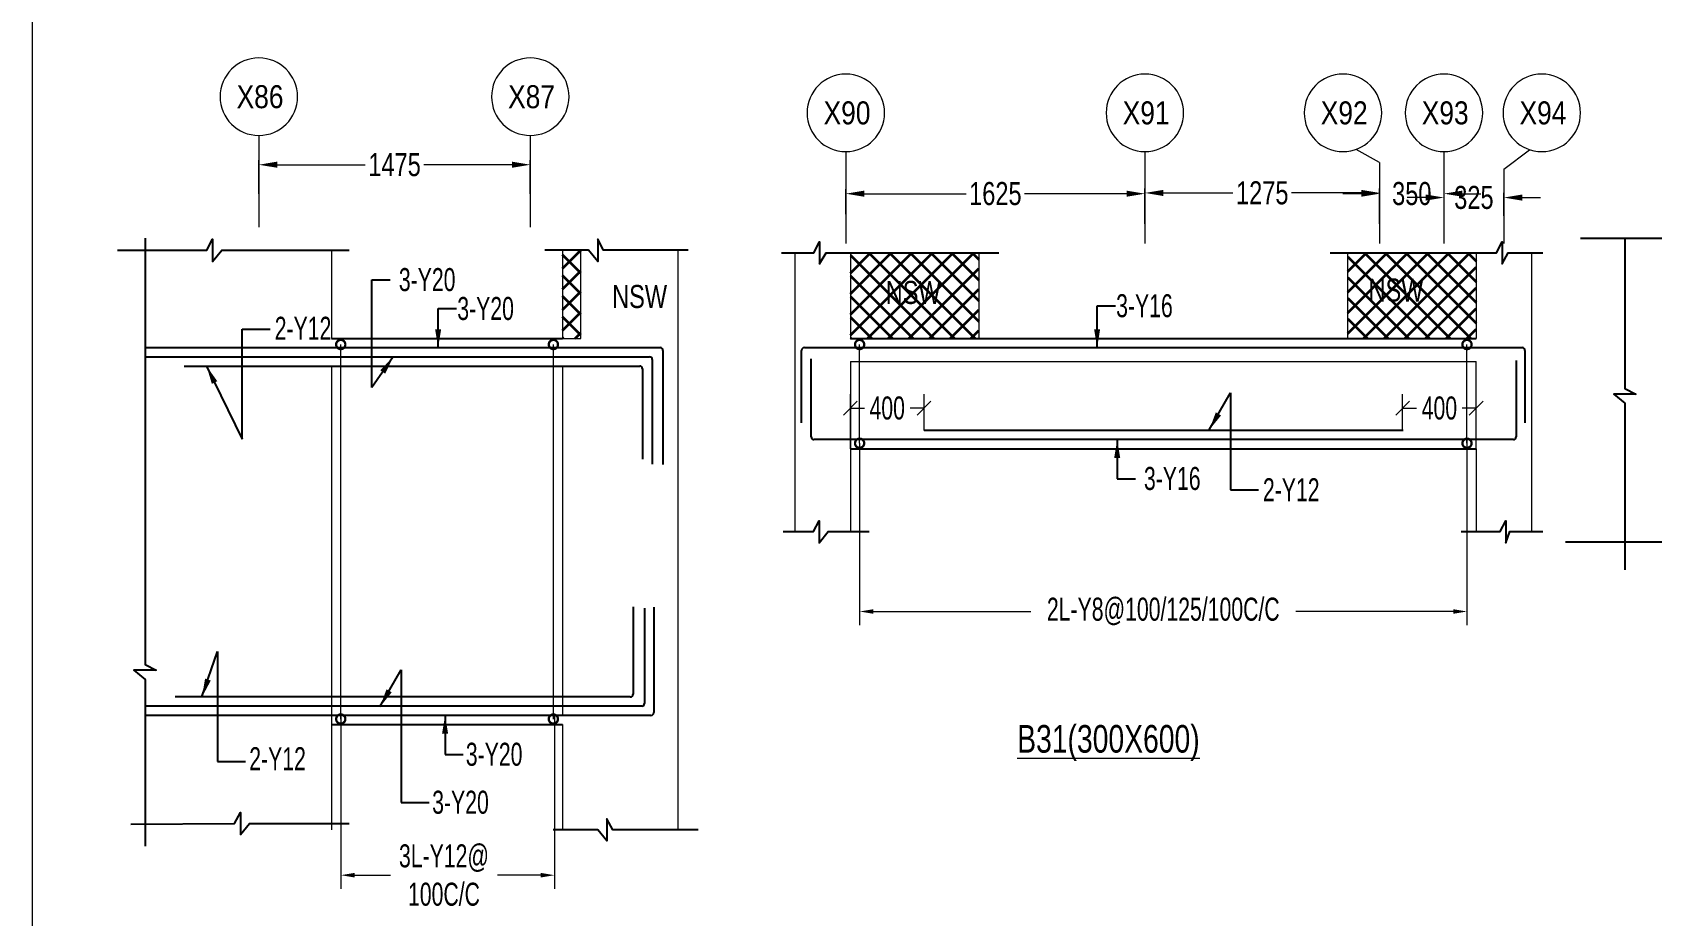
# Model space of a CAD drawing. Header units: millimetres. Extents: x -2697 to 288508, y -1308 to 60928.
# Drawn here: x -2697 to 6101, y 8023 to 12821 of the extents above; entities that cross this region are included whole.
import ezdxf
from ezdxf.enums import TextEntityAlignment as Align

# ---------------------------------------------------------------- set-up
doc = ezdxf.new("R2010")
doc.units = ezdxf.units.MM
doc.header["$LTSCALE"] = 100
for name, pattern in [('ACAD_ISO04W100', [30, 24, -3, 0, -3]), ('CONTINOUS', [0]), ('CONTINU', [0]), ('HIDDEN', [0.375, 0.25, -0.125])]:
    doc.linetypes.add(name, pattern=pattern)
doc.layers.get('Defpoints').update_dxf_attribs({"color": 1, "lineweight": 0})
for name, color, linetype in [('-S-ARROW', 253, 'Continuous'), ('-S-MISC', 8, 'Continuous'), ('-STR-BEAM', 7, 'CONTINU'), ('-STR-REINF', 3, 'Continuous'), ('-STR-TEXT', 6, 'Continuous'), ('rein', 3, 'Continuous')]:
    doc.layers.add(name, color=color, linetype=linetype)
for name, color, linetype, lineweight in [('-S-STIRUP', 11, 'Continuous', 9), ('-S-TEXT', 6, 'Continuous', 0), ('-STR-COLUMN', 5, 'HIDDEN', 13), ('-STR-RF-DIM', 252, 'CONTINOUS', 20), ('A-ANNO-GRID-LINE', 252, 'ACAD_ISO04W100', 20), ('A-ANNO-GRID-TEXT', 13, 'Continuous', 15), ('GRID DIM', 252, 'Continuous', 9), ('S-COL HATCH', 9, 'Continuous', 35), ('SEC TEXT', 9, 'Continuous', 18), ('SLAB LINE', 254, 'HIDDEN', 20)]:
    doc.layers.add(name, color=color, linetype=linetype, lineweight=lineweight)
doc.styles.add('BEAM-LS', font='romans.shx', dxfattribs={"width": 0.8})
doc.styles.add('Dim.s & Anno.(Misc.)', font='ARIALN.TTF')
doc.styles.add('SOBHA', font='swisscl.ttf', dxfattribs={"width": 0.9})
doc.styles.add('sobha.sed', font='swisscl.ttf')
doc.dimstyles.new('S-50', dxfattribs={"dimscale": 50, "dimtxt": 2.5, "dimasz": 2, "dimexe": 0.5, "dimexo": 0.25, "dimgap": 0.25, "dimtad": 0, "dimdec": 0, "dimrnd": 0.0005, "dimzin": 0, "dimdsep": 46, "dimtxsty": 'sobha.sed', "dimblk": 'OBLIQUE', "dimcen": 0.09, "dimclrd": 8, "dimclre": 8, "dimclrt": 6, "dimadec": 0, "dimazin": 0, "dimtfac": 1, "dimtdec": 0, "dimtofl": 0, "dimtmove": 2, "dimatfit": 3, "dimfxl": 0.18, "dimtolj": 1, "dimtzin": 0, "dimlwd": -1, "dimlwe": -1, "dimarcsym": 0})
doc.dimstyles.new('S-DIM50', dxfattribs={"dimscale": 50, "dimtxt": 2.5, "dimasz": 1.5, "dimexe": 1.5, "dimexo": 1, "dimgap": 0.5, "dimtad": 0, "dimdec": 0, "dimzin": 0, "dimdsep": 46, "dimtxsty": 'SOBHA', "dimcen": 0.09, "dimclrd": 256, "dimclre": 256, "dimclrt": 6, "dimadec": 5, "dimazin": 0, "dimtfac": 1, "dimtdec": 0, "dimtofl": 0, "dimtmove": 0, "dimatfit": 3, "dimfxl": 0.18, "dimtolj": 1, "dimtzin": 0, "dimlwd": -1, "dimlwe": -1, "dimarcsym": 0})
doc.dimstyles.new('STIRUP', dxfattribs={"dimscale": 50, "dimtxt": 2.5, "dimasz": 2.2, "dimexe": 0, "dimexo": 0, "dimgap": 0.5, "dimtad": 0, "dimdec": 0, "dimzin": 0, "dimdsep": 46, "dimtxsty": 'BEAM-LS', "dimblk": 'DOTSMALL', "dimcen": 0.09, "dimclrd": 256, "dimclre": 256, "dimclrt": 256, "dimadec": 5, "dimazin": 0, "dimtfac": 1, "dimtdec": 0, "dimtofl": 0, "dimtmove": 0, "dimatfit": 3, "dimldrblk": 'DOTSMALL', "dimfxl": 0, "dimfxlon": 1, "dimtolj": 1, "dimtzin": 0, "dimlwd": -1, "dimlwe": -1, "dimarcsym": 0})

# ---------------------------------------------------------------- blocks, each defined once
blk = doc.blocks.new('_Oblique')
at = {"color": 0, "linetype": 'ByBlock', "lineweight": -2}
blk.add_line((-0.5, -0.5), (0.5, 0.5), dxfattribs=at)
blk = doc.blocks.new('*D104')
at = {"layer": '-STR-RF-DIM', "transparency": 16777216}
for p, q in [((-1021.5, 9102.8), (-1021.5, 8167.9)), ((140, 9110.8), (140, 8167.9)), ((-946.5, 8242.9), (-751.9, 8242.9)), ((65, 8242.9), (-169.5, 8242.9))]:
    blk.add_line(p, q, dxfattribs=at)
for points in [[(-946.5, 8255.4), (-946.5, 8230.4), (-1021.5, 8242.9)], [(65, 8255.4), (65, 8230.4), (140, 8242.9)]]:
    blk.add_solid(points, dxfattribs=at)
at = {"layer": 'Defpoints', "color": 0, "transparency": 16777216}
for p in [(-1021.5, 9102.8, 0), (140, 9110.8, 0), (-1021.5, 8242.9)]:
    blk.add_point(p, dxfattribs=at)
at = {"layer": '-STR-RF-DIM', "color": 6, "transparency": 16777216, "insert": (-460.7, 8242.9), "char_height": 125, "attachment_point": 5, "style": 'SOBHA'}
blk.add_mtext('\\A1;3L-Y12@\\P100C/C', dxfattribs=at)
blk = doc.blocks.new('_DotSmall')
at = {"color": 0, "linetype": 'ByBlock', "const_width": 0.5}
blk.add_lwpolyline([(-0.0625, 0, 1), (0.0625, 0, 1)], format="xyb", close=True, dxfattribs=at)
blk = doc.blocks.new('*D105')
at = {"layer": '-S-STIRUP', "ltscale": 100, "transparency": 16777216}
blk.add_line((133.7, 9091.1), (133.7, 11125.3), dxfattribs=at)
at = {"layer": 'Defpoints', "color": 0, "linetype": 'CONTINU', "ltscale": 100, "transparency": 16777216}
for p in [(133.7, 11125.3), (133.7, 11125.3), (133.7, 9091.1, 0)]:
    blk.add_point(p, dxfattribs=at)
at = {"layer": '-S-STIRUP', "linetype": 'CONTINU', "ltscale": 100, "transparency": 16777216, "xscale": 100, "yscale": 100, "zscale": 100}
for p, rotation in [((133.7, 11125.3), 90), ((133.7, 9091.1), 270)]:
    blk.add_blockref('_DotSmall', p, dxfattribs=dict(at, rotation=rotation))
blk = doc.blocks.new('*D106')
at = {"layer": '-S-STIRUP', "ltscale": 100, "transparency": 16777216}
blk.add_line((-1021.5, 9091.1), (-1021.5, 11125.3), dxfattribs=at)
at = {"layer": 'Defpoints', "color": 0, "linetype": 'CONTINU', "ltscale": 100, "transparency": 16777216}
for p in [(-1021.6, 11125.3), (-1021.5, 11125.3), (-1021.5, 9091.1, 0)]:
    blk.add_point(p, dxfattribs=at)
at = {"layer": '-S-STIRUP', "linetype": 'CONTINU', "ltscale": 100, "transparency": 16777216, "xscale": 100, "yscale": 100, "zscale": 100}
for p, rotation in [((-1021.5, 11125.3), 90), ((-1021.5, 9091.1), 270)]:
    blk.add_blockref('_DotSmall', p, dxfattribs=dict(at, rotation=rotation))
blk = doc.blocks.new('*D107')
at = {"layer": '-S-STIRUP', "ltscale": 100, "transparency": 16777216}
blk.add_line((5097.5, 10589.1), (5097.5, 11125.3), dxfattribs=at)
at = {"layer": 'Defpoints', "color": 0, "linetype": 'CONTINU', "ltscale": 100, "transparency": 16777216}
for p in [(5097.5, 11125.3, 0), (5097.5, 11125.3), (5097.5, 10589.1, 0)]:
    blk.add_point(p, dxfattribs=at)
at = {"layer": '-S-STIRUP', "linetype": 'CONTINU', "ltscale": 100, "transparency": 16777216, "xscale": 100, "yscale": 100, "zscale": 100}
for p, rotation in [((5097.5, 11125.3), 90), ((5097.5, 10589.1), 270)]:
    blk.add_blockref('_DotSmall', p, dxfattribs=dict(at, rotation=rotation))
blk = doc.blocks.new('*D108')
at = {"layer": '-S-STIRUP', "ltscale": 100, "transparency": 16777216}
blk.add_line((1797.5, 10589.1), (1797.5, 11125.3), dxfattribs=at)
at = {"layer": 'Defpoints', "color": 0, "linetype": 'CONTINU', "ltscale": 100, "transparency": 16777216}
for p in [(1797.5, 11125.3, 0), (1797.5, 11125.3), (1797.5, 10589.1, 0)]:
    blk.add_point(p, dxfattribs=at)
at = {"layer": '-S-STIRUP', "linetype": 'CONTINU', "ltscale": 100, "transparency": 16777216, "xscale": 100, "yscale": 100, "zscale": 100}
for p, rotation in [((1797.5, 11125.3), 90), ((1797.5, 10589.1), 270)]:
    blk.add_blockref('_DotSmall', p, dxfattribs=dict(at, rotation=rotation))
blk = doc.blocks.new('*D109')
at = {"layer": '-STR-RF-DIM', "transparency": 16777216}
for p, q in [((1797.5, 10589.1), (1797.5, 9600.2)), ((5097.5, 10608.8), (5097.5, 9600.2)), ((1872.5, 9675.2), (2727.9, 9675.2)), ((5022.5, 9675.2), (4167.1, 9675.2))]:
    blk.add_line(p, q, dxfattribs=at)
for points in [[(1872.5, 9687.7), (1872.5, 9662.7), (1797.5, 9675.2)], [(5022.5, 9687.7), (5022.5, 9662.7), (5097.5, 9675.2)]]:
    blk.add_solid(points, dxfattribs=at)
at = {"layer": 'Defpoints', "color": 0, "transparency": 16777216}
for p in [(1797.5, 10589.1, 0), (5097.5, 10608.8, 0), (1797.5, 9675.2)]:
    blk.add_point(p, dxfattribs=at)
at = {"layer": '-STR-RF-DIM', "color": 6, "transparency": 16777216, "insert": (3447.5, 9675.2), "char_height": 125, "attachment_point": 5, "style": 'SOBHA'}
blk.add_mtext('\\A1;2L-Y8@100/125/100C/C', dxfattribs=at)
blk = doc.blocks.new('A-SYMB_Grid')
blk.add_circle((0, 0), 4.21)
at = {"style": 'Dim.s & Anno.(Misc.)'}
blk.add_attdef('GRID', text='', height=3, dxfattribs=at).set_placement((0, 0), align=Align.MIDDLE_CENTER)
blk = doc.blocks.new('*D125')
at = {"layer": 'Defpoints', "color": 0, "transparency": 16777216}
for p in [(8.4, 12101.8), (-1466.6, 11932.1), (8.4, 11932.1, 178586.6)]:
    blk.add_point(p, dxfattribs=at)
at = {"layer": 'GRID DIM', "transparency": 16777216}
for p, q in [((-1466.6, 11944.6), (-1466.6, 12126.8)), ((-1366.6, 12101.8), (-888.3, 12101.8)), ((-91.6, 12101.8), (-569.8, 12101.8)), ((8.4, 11944.6), (8.4, 12126.8))]:
    blk.add_line(p, q, dxfattribs=at)
for points in [[(-1366.6, 12118.5), (-1366.6, 12085.2), (-1466.6, 12101.8)], [(-91.6, 12118.5), (-91.6, 12085.2), (8.4, 12101.8)]]:
    blk.add_solid(points, dxfattribs=at)
at = {"layer": 'GRID DIM', "color": 13, "transparency": 16777216, "insert": (-729.1, 12101.8), "char_height": 125, "attachment_point": 5, "style": 'sobha.sed'}
blk.add_mtext('\\A1;1475', dxfattribs=at)
blk = doc.blocks.new('*D126')
at = {"layer": 'Defpoints', "color": 0, "transparency": 16777216}
for p in [(3347.6, 11944.5), (1722.6, 11820.4, 0), (3347.6, 11820.4, 0)]:
    blk.add_point(p, dxfattribs=at)
at = {"layer": 'GRID DIM', "transparency": 16777216}
for p, q in [((1722.6, 11832.9), (1722.6, 11969.5)), ((3347.6, 11832.9), (3347.6, 11969.5)), ((1822.6, 11944.5), (2375.8, 11944.5)), ((3247.6, 11944.5), (2694.3, 11944.5))]:
    blk.add_line(p, q, dxfattribs=at)
for points in [[(1822.6, 11961.2), (1822.6, 11927.8), (1722.6, 11944.5)], [(3247.6, 11961.2), (3247.6, 11927.8), (3347.6, 11944.5)]]:
    blk.add_solid(points, dxfattribs=at)
at = {"layer": 'GRID DIM', "color": 13, "transparency": 16777216, "insert": (2535.1, 11944.5), "char_height": 125, "attachment_point": 5, "style": 'sobha.sed'}
blk.add_mtext('\\A1;1625', dxfattribs=at)
blk = doc.blocks.new('*D127')
at = {"layer": 'Defpoints', "color": 0, "transparency": 16777216}
for p in [(4622.6, 11948.5), (3347.6, 11768.4, 0), (4622.6, 11768.4, 0)]:
    blk.add_point(p, dxfattribs=at)
at = {"layer": 'GRID DIM', "transparency": 16777216}
for p, q in [((3347.6, 11780.9), (3347.6, 11973.5)), ((4622.6, 11780.9), (4622.6, 11973.5)), ((3447.6, 11948.5), (3825.8, 11948.5)), ((4522.6, 11948.5), (4144.3, 11948.5))]:
    blk.add_line(p, q, dxfattribs=at)
for points in [[(3447.6, 11965.2), (3447.6, 11931.8), (3347.6, 11948.5)], [(4522.6, 11965.2), (4522.6, 11931.8), (4622.6, 11948.5)]]:
    blk.add_solid(points, dxfattribs=at)
at = {"layer": 'GRID DIM', "color": 13, "transparency": 16777216, "insert": (3985.1, 11948.5), "char_height": 125, "attachment_point": 5, "style": 'sobha.sed'}
blk.add_mtext('\\A1;1275', dxfattribs=at)
blk = doc.blocks.new('*D128')
at = {"layer": 'Defpoints', "color": 0, "transparency": 16777216}
for p in [(4972.6, 11944.5), (4622.6, 11805.9), (4972.6, 11805.9, 0)]:
    blk.add_point(p, dxfattribs=at)
at = {"layer": 'GRID DIM', "transparency": 16777216}
for p, q in [((4622.6, 11818.4), (4622.6, 11969.5)), ((4972.6, 11818.4), (4972.6, 11969.5)), ((4522.6, 11944.5), (4422.6, 11944.5)), ((5072.6, 11944.5), (5172.6, 11944.5))]:
    blk.add_line(p, q, dxfattribs=at)
for points in [[(4522.6, 11961.2), (4522.6, 11927.8), (4622.6, 11944.5)], [(5072.6, 11961.2), (5072.6, 11927.8), (4972.6, 11944.5)]]:
    blk.add_solid(points, dxfattribs=at)
at = {"layer": 'GRID DIM', "color": 13, "transparency": 16777216, "insert": (4797.6, 11944.5), "char_height": 125, "attachment_point": 5, "style": 'sobha.sed'}
blk.add_mtext('\\A1;350', dxfattribs=at)
blk = doc.blocks.new('*D129')
at = {"layer": 'Defpoints', "color": 0, "transparency": 16777216}
for p in [(5297.6, 11923.4), (4972.6, 11843.4), (5297.6, 11810.9, 0)]:
    blk.add_point(p, dxfattribs=at)
at = {"layer": 'GRID DIM', "transparency": 16777216}
for p, q in [((4872.6, 11923.4), (4772.6, 11923.4)), ((4972.6, 11855.9), (4972.6, 11948.4)), ((5297.6, 11823.4), (5297.6, 11948.4)), ((5397.6, 11923.4), (5497.6, 11923.4))]:
    blk.add_line(p, q, dxfattribs=at)
for points in [[(4872.6, 11940.1), (4872.6, 11906.7), (4972.6, 11923.4)], [(5397.6, 11940.1), (5397.6, 11906.7), (5297.6, 11923.4)]]:
    blk.add_solid(points, dxfattribs=at)
at = {"layer": 'GRID DIM', "color": 13, "transparency": 16777216, "insert": (5135.1, 11923.4), "char_height": 125, "attachment_point": 5, "style": 'sobha.sed'}
blk.add_mtext('\\A1;325', dxfattribs=at)
blk = doc.blocks.new('*D741')
at = {"layer": '-STR-RF-DIM', "transparency": 16777216}
for p, q in [((1747.5, 10558.8), (1747.5, 10854.7)), ((2147.4, 10658.8), (2147.4, 10854.7)), ((1747.5, 10779.7), (1823.5, 10779.7)), ((2147.4, 10779.7), (2071.5, 10779.7))]:
    blk.add_line(p, q, dxfattribs=at)
at = {"layer": 'Defpoints', "color": 0, "transparency": 16777216}
for p in [(2147.4, 10779.7), (2147.4, 10658.8, 0), (1747.5, 10558.8, 0)]:
    blk.add_point(p, dxfattribs=at)
at = {"layer": '-STR-RF-DIM', "transparency": 16777216, "xscale": 75, "yscale": 75, "zscale": 75, "rotation": 180}
blk.add_blockref('_Oblique', (1747.5, 10779.7), dxfattribs=at)
at = {"layer": '-STR-RF-DIM', "transparency": 16777216, "xscale": 75, "yscale": 75, "zscale": 75}
blk.add_blockref('_Oblique', (2147.4, 10779.7), dxfattribs=at)
at = {"layer": '-STR-RF-DIM', "color": 6, "transparency": 16777216, "insert": (1947.5, 10779.7), "char_height": 125, "attachment_point": 5, "style": 'SOBHA'}
blk.add_mtext('\\A1;400', dxfattribs=at)
blk = doc.blocks.new('*D742')
at = {"layer": '-STR-RF-DIM', "transparency": 16777216}
for p, q in [((4747.6, 10658.8), (4747.6, 10854.7)), ((5147.5, 10558.8), (5147.5, 10854.7)), ((4747.6, 10779.7), (4823.5, 10779.7)), ((5147.5, 10779.7), (5071.6, 10779.7))]:
    blk.add_line(p, q, dxfattribs=at)
at = {"layer": 'Defpoints', "color": 0, "transparency": 16777216}
for p in [(4747.6, 10779.7), (4747.6, 10658.8, 0), (5147.5, 10558.8, 0)]:
    blk.add_point(p, dxfattribs=at)
at = {"layer": '-STR-RF-DIM', "transparency": 16777216, "xscale": 75, "yscale": 75, "zscale": 75, "rotation": 180}
blk.add_blockref('_Oblique', (4747.6, 10779.7), dxfattribs=at)
at = {"layer": '-STR-RF-DIM', "transparency": 16777216, "xscale": 75, "yscale": 75, "zscale": 75}
blk.add_blockref('_Oblique', (5147.5, 10779.7), dxfattribs=at)
at = {"layer": '-STR-RF-DIM', "color": 6, "transparency": 16777216, "insert": (4947.6, 10779.7), "char_height": 125, "attachment_point": 5, "style": 'SOBHA'}
blk.add_mtext('\\A1;400', dxfattribs=at)

msp = doc.modelspace()

# ---------------------------------------------------------------- hatches: boundary and pattern name
at = {"layer": 'S-COL HATCH'}
h = msp.add_hatch(dxfattribs=at)
h.set_pattern_fill('ANSI37', color=8, scale=25)
h.set_pattern_definition([(45, (-78693.23, -201818.17), (-56.1266, 56.1266), []), (135, (-78693.23, -201818.17), (-56.1266, -56.1266), [])])
h.paths.add_polyline_path([(283.44, 11637.37), (183.49, 11637.37), (183.44, 11158.27), (283.39, 11158.27)])
h.paths.add_polyline_path([(283.44, 9060.77), (183.49, 9060.77)])
h = msp.add_hatch(dxfattribs=at)
h.set_pattern_fill('ANSI37', color=8, scale=25)
h.paths.add_polyline_path([(2445.02, 11623.27), (1747.52, 11623.27), (1747.52, 11158.27), (2445.02, 11158.27)])
h.paths.add_polyline_path([(5147.52, 11623.27), (4450.02, 11623.27), (4450.02, 11158.27), (5147.52, 11158.27)])
h.paths.add_polyline_path([(1906.95, 11310.45), (2272.32, 11310.45), (2272.32, 11505.69), (1906.95, 11505.69)], flags=24)
h.paths.add_polyline_path([(4529.95, 11323.24), (4895.32, 11323.24), (4895.32, 11518.48), (4529.95, 11518.48)], flags=24)

# ---------------------------------------------------------------- linework, layer by layer
at = {"layer": '-S-MISC', "linetype": 'ByBlock', "ltscale": 1000}
for points, elevation in [([(-2084.59, 11702.04), (-2084.54, 9387.39), (-2024.88, 9356.52), (-2145.04, 9356.52), (-2084.54, 9306.67), (-2084.54, 8401.08)], 0), ([(5714.72, 11703.32), (6231.17, 11703.32), (6262.04, 11762.98), (6262.04, 11642.81), (6311.89, 11703.32), (7004.19, 11703.32)], 0), ([(5955.44, 11704.16), (5955.44, 10887.02), (6015.1, 10856.15), (5894.93, 10856.15), (5955.44, 10806.3), (5955.44, 9900.7)], 0), ([(-2234.18, 11637.37), (-1748.73, 11637.37), (-1717.86, 11697.03), (-1717.86, 11576.87), (-1668.01, 11637.37), (-975.71, 11637.37)], 0), ([(865.86, 11637.37), (405.65, 11637.37), (374.78, 11697.03), (374.78, 11576.87), (324.93, 11637.37), (87.6, 11637.37)], 0), ([(1373.02, 11623.27), (1548.59, 11623.27), (1579.46, 11682.93), (1579.46, 11562.77), (1615.3, 11623.27), (2553.49, 11623.27)], 0), ([(4354.49, 11623.27), (5257.09, 11623.27), (5287.96, 11682.93), (5287.96, 11562.77), (5321.53, 11623.27), (5509.27, 11623.27)], 0), ([(1383.02, 10108.77), (1546.6, 10108.77), (1577.47, 10168.43), (1577.47, 10048.27), (1627.32, 10108.77), (1849.61, 10108.77)], 0), ([(5065.02, 10108.77), (5277, 10108.77), (5307.87, 10168.43), (5307.87, 10048.27), (5330.73, 10110.33), (5509.27, 10108.77)], 0), ([(5632.36, 10053.32), (6382.02, 10053.32), (6412.88, 10112.98), (6412.88, 9992.81), (6462.73, 10053.32), (7203.42, 10053.32)], 0), ([(-2161.34, 8520.66), (-1597.84, 8524.14), (-1566.97, 8583.8), (-1566.97, 8463.64), (-1517.12, 8524.14), (-975.66, 8524.14)], 0), ([(921.19, 8489.49), (455.92, 8489.49), (425.05, 8549.15), (425.05, 8428.99), (375.2, 8489.49), (131.8, 8489.49)], 178586.59)]:
    msp.add_lwpolyline(points, dxfattribs=dict(at, elevation=elevation))
at = {"layer": '-STR-BEAM'}
for p, q in [((-1071.56, 11158.27, 0), (183.44, 11158.27, 0)), ((1747.52, 11158.27, 0), (5147.52, 11158.27, 0)), ((1747.52, 10558.77, 0), (5147.52, 10558.77, 0)), ((-1071.51, 9060.77, 0), (183.49, 9060.77, 0))]:
    msp.add_line(p, q, dxfattribs=at)
at = {"layer": '-STR-COLUMN', "linetype": 'Continuous', "ltscale": 10}
for p, q in [((-1071.56, 11637.37, 0), (-1071.56, 11158.27, 0)), ((183.44, 11637.37, 0), (183.44, 11158.27, 0)), ((283.39, 11158.27, 0), (283.39, 11637.37, 0)), ((809.3, 11637.37, 0), (809.35, 8489.87, 0)), ((1447.52, 10108.77, 0), (1447.52, 11623.27, 0)), ((1747.52, 11623.27, 0), (1747.52, 11158.27, 0)), ((2445.02, 11623.27, 0), (2445.02, 11158.27, 0)), ((4450.02, 11158.27, 0), (4450.02, 11623.27, 0)), ((5147.52, 11623.27, 0), (5147.52, 11158.27, 0)), ((5447.52, 11623.27, 0), (5447.52, 10108.77, 0)), ((183.44, 11158.27, 0), (283.39, 11158.27, 0)), ((1747.52, 10558.77, 0), (1747.52, 10108.77, 0)), ((5147.52, 10558.77, 0), (5147.52, 10108.77, 0)), ((-1071.51, 9060.77, 0), (-1071.51, 8489.87, 0)), ((183.49, 9060.77, 0), (183.49, 8489.87, 0))]:
    msp.add_line(p, q, dxfattribs=at)
at = {"layer": '-STR-REINF', "ltscale": 10}
for p, q in [((-2084.57, 11108.27, 0), (713.94, 11108.27, 0)), ((728.94, 11093.27, 0), (728.95, 10473.6, 0)), ((1482.52, 10699.41, 0), (1482.52, 11093.27, 0)), ((1497.52, 11108.27, 0), (5397.52, 11108.27, 0)), ((5412.52, 11093.27, 0), (5412.52, 10699.41, 0)), ((-2084.57, 11058.27, 0), (655.94, 11058.27, 0)), ((-1871.41, 11008.52, 0), (602.59, 11008.52, 0)), ((670.94, 11043.27, 0), (670.94, 10475.87, 0)), ((1534.52, 10623.77, 0), (1534.52, 11047.4, 0)), ((5364.36, 11039.14, 0), (5364.36, 10623.77, 0)), ((617.59, 10993.52, 0), (617.59, 10503.04, 0)), ((4750.24, 10658.77, 0), (2147.44, 10658.77, 0)), ((5349.36, 10608.77, 0), (1549.52, 10608.77, 0)), ((566.76, 9700.59, 0), (566.76, 9225.77, 0)), ((628.99, 9693.12, 0), (628.99, 9175.77, 0)), ((678.98, 9698.84, 0), (678.99, 9125.77, 0)), ((613.99, 9160.77, 0), (-2084.54, 9160.77, 0)), ((551.76, 9210.77, 0), (-1920.89, 9210.77, 0)), ((663.99, 9110.77, 0), (-2084.54, 9110.77, 0))]:
    msp.add_line(p, q, dxfattribs=at)
for centre, start, end in [((713.94, 11093.27, 0), 0, 90), ((551.76, 9225.77, 0), 270, 0), ((613.99, 9175.77, 0), 270, 0)]:
    msp.add_arc(centre, 15, start, end, dxfattribs=at)
at = {"layer": '-STR-REINF', "ltscale": 10, "extrusion": (-6.70179e-09, -3.96256e-08, 1)}
for centre in [(602.59, 10993.52, 0), (655.94, 11043.27, 0)]:
    msp.add_arc(centre, 15, 0, 90, dxfattribs=at)
at = {"layer": '-STR-REINF', "ltscale": 10, "extrusion": (5.4182e-08, -3.78616e-09, 1)}
msp.add_arc((663.99, 9125.77, 0), 15, 270, 0, dxfattribs=at)
at = {"layer": 'A-ANNO-GRID-LINE', "ltscale": 40}
for p, q in [((-1466.58, 12260.67, 0), (-1466.58, 11761.83, 0)), ((8.42, 12260.67, 0), (8.42, 11761.83, 0)), ((1722.55, 12172.82, 0), (1722.55, 11673.98, 0)), ((3347.55, 12172.82, 0), (3347.55, 11673.98, 0)), ((4622.55, 12114.19, 0), (4494.77, 12185.19, 0)), ((4972.55, 12172.82, 0), (4972.55, 11673.98, 0)), ((5297.55, 12077.02, 0), (5437.54, 12183.47, 0)), ((4622.55, 12114.19, 0), (4622.55, 11673.98, 0)), ((5297.55, 12077.02, 0), (5297.55, 11673.98, 0))]:
    msp.add_line(p, q, dxfattribs=at)
at = {"layer": 'Defpoints', "color": 8}
msp.add_lwpolyline([(-2696.85, 31070.56), (32364.23, 31070.56), (32364.23, 3901.12), (-2696.85, 3901.12)], close=True, dxfattribs=at)
at = {"layer": 'Defpoints', "color": 1}
msp.add_lwpolyline([(-2696.85, 31070.56), (32364.23, 31070.56), (32364.23, 3901.12), (-2696.85, 3901.12)], close=True, dxfattribs=at)
at = {"layer": 'Defpoints', "color": 1, "elevation": 0}
msp.add_lwpolyline([(183.44, 11158.27), (283.39, 11158.27), (283.39, 11637.37), (183.44, 11637.37)], close=True, dxfattribs=at)
at = {"layer": 'rein', "ltscale": 10}
for centre, start, end in [((1497.52, 11093.27, 0), 90, 180), ((5397.52, 11093.27, 0), 0, 90), ((1549.52, 10623.77, 0), 180, 270), ((5349.36, 10623.77, 0), 270, 0)]:
    msp.add_arc(centre, 15, start, end, dxfattribs=at)
at = {"layer": 'SLAB LINE', "color": 9, "linetype": 'HIDDEN', "ltscale": 0.1}
for p, q in [((-1071.56, 11008.52, 0), (-1071.51, 9060.77, 0)), ((183.44, 11008.52, 0), (-1071.56, 11008.52, 0)), ((183.44, 11008.52, 0), (183.49, 9110.77, 0)), ((1747.52, 11033.27, 0), (5147.52, 11033.27, 0)), ((1747.52, 11033.27, 0), (1747.52, 10558.77, 0)), ((5147.52, 10558.77, 0), (5147.52, 11033.27, 0))]:
    msp.add_line(p, q, dxfattribs=at)

# ---------------------------------------------------------------- block references
at = {"layer": 'A-ANNO-GRID-TEXT'}
ref = msp.add_blockref('A-SYMB_Grid', (-1466.58, 12471.3, 0), dxfattribs=dict(at, xscale=-50, yscale=50, zscale=50))
ref.add_attrib('GRID', 'X86', dxfattribs={"layer": '0', "height": 125, "style": 'Dim.s & Anno.(Misc.)'}).set_placement((-1459.92, 12471.3, 0), align=Align.MIDDLE_CENTER)
ref = msp.add_blockref('A-SYMB_Grid', (8.42, 12471.3, 0), dxfattribs=dict(at, xscale=-50, yscale=50, zscale=50))
ref.add_attrib('GRID', 'X87', dxfattribs={"layer": '0', "height": 125, "style": 'Dim.s & Anno.(Misc.)'}).set_placement((15.08, 12471.3, 0), align=Align.MIDDLE_CENTER)
ref = msp.add_blockref('A-SYMB_Grid', (1722.55, 12383.45, 0), dxfattribs=dict(at, xscale=-50, yscale=50, zscale=50))
ref.add_attrib('GRID', 'X90', dxfattribs={"layer": '0', "height": 125, "style": 'Dim.s & Anno.(Misc.)'}).set_placement((1729.2, 12383.45, 0), align=Align.MIDDLE_CENTER)
ref = msp.add_blockref('A-SYMB_Grid', (3347.55, 12383.45, 0), dxfattribs=dict(at, xscale=-50, yscale=50, zscale=50))
ref.add_attrib('GRID', 'X91', dxfattribs={"layer": '0', "height": 125, "style": 'Dim.s & Anno.(Misc.)'}).set_placement((3354.2, 12383.45, 0), align=Align.MIDDLE_CENTER)
ref = msp.add_blockref('A-SYMB_Grid', (4423.64, 12383.45, 0), dxfattribs=dict(at, xscale=-50, yscale=50, zscale=50))
ref.add_attrib('GRID', 'X92', dxfattribs={"layer": '0', "height": 125, "style": 'Dim.s & Anno.(Misc.)'}).set_placement((4430.29, 12383.45, 0), align=Align.MIDDLE_CENTER)
ref = msp.add_blockref('A-SYMB_Grid', (4972.55, 12383.45, 0), dxfattribs=dict(at, xscale=-50, yscale=50, zscale=50))
ref.add_attrib('GRID', 'X93', dxfattribs={"layer": '0', "height": 125, "style": 'Dim.s & Anno.(Misc.)'}).set_placement((4979.2, 12383.45, 0), align=Align.MIDDLE_CENTER)
ref = msp.add_blockref('A-SYMB_Grid', (5503.67, 12383.45, 0), dxfattribs=dict(at, xscale=-50, yscale=50, zscale=50))
ref.add_attrib('GRID', 'X94', dxfattribs={"layer": '0', "height": 125, "style": 'Dim.s & Anno.(Misc.)'}).set_placement((5510.32, 12383.45, 0), align=Align.MIDDLE_CENTER)

# ---------------------------------------------------------------- texts
at = {"layer": '-S-TEXT', "color": 6, "style": 'sobha.sed'}
for p in [(452.78, 11323.7, 0), (1939.49, 11345.69, 178586.59), (4562.49, 11358.49, 0)]:
    msp.add_text('NSW', height=125, dxfattribs=at).set_placement(p)
at = {"layer": '-STR-TEXT', "color": 6, "char_height": 125, "style": 'SOBHA'}
for s, insert, attachment_point in [('\\A1;3-Y20', (-705.81, 11413.64, 0), 7), ('\\A1;3-Y20', (-388.34, 11383.55, 0), 1), ('\\A1;3-Y16', (3191.3, 11398.55, 0), 1), ('\\A1;2-Y12', (-1072.61, 11276.01, 0), 3), ('\\A1;3-Y16', (3650.1, 10333.5, 0), 9), ('\\A1;2-Y12', (4296.49, 10273.79), 9), ('\\A1;2-Y12', (-1210.94, 8938.11, 0), 3), ('\\A1;3-Y20', (-341.94, 8835.5, 0), 7), ('\\A1;3-Y20', (-524.74, 8574.97, 0), 7)]:
    msp.add_mtext(s, dxfattribs=dict(at, insert=insert, attachment_point=attachment_point))
at = {"layer": 'SEC TEXT', "color": 1, "linetype": 'ByBlock', "style": 'sobha.sed'}
msp.add_text('%%UB31(300X600)', height=150, rotation=0.010721, dxfattribs=at).set_placement((2653.66, 8908.41, 0))

# ---------------------------------------------------------------- dimensions: what is measured, and where the dimension line sits
at = {"layer": '-S-STIRUP', "linetype": 'CONTINU', "ltscale": 100}
for base, p1, p2, picture, middle in [((-1021.51, 11125.27, 0), (-1021.51, 9091.06, 0), (-1021.56, 11125.27, 0), '*D106', (-1021.51, 10108.17, 0)), ((133.74, 11125.27, 178586.59), (133.74, 9091.06, 178586.59), (133.69, 11125.27, 178586.59), '*D105', (133.74, 10108.17, 178586.59)), ((1797.52, 11125.27, 0), (1797.52, 10589.06, 0), (1797.52, 11125.27, 0), '*D108', (1797.52, 10857.17, 0)), ((5097.52, 11125.27, 178586.59), (5097.52, 10589.06, 178586.59), (5097.52, 11125.27, 178586.59), '*D107', (5097.52, 10857.17, 178586.59))]:
    dim = msp.add_linear_dim(base=base, p1=p1, p2=p2, angle=90, text=' ', dimstyle='STIRUP', override={"dimasz": 2}, dxfattribs=at)
    dim.commit()
    dim.dimension.update_dxf_attribs({"geometry": picture, "text_midpoint": middle})
at = {"layer": '-STR-RF-DIM'}
dim = msp.add_linear_dim(base=(2147.44, 10779.73), p1=(1747.52, 10558.77, 0), p2=(2147.44, 10658.77, 0), dimstyle='S-DIM50', override={"dimscale": 1, "dimtxt": 125, "dimasz": 75, "dimexe": 75, "dimexo": 0, "dimgap": 25, "dimblk1": 'Oblique', "dimblk2": 'Oblique', "dimsah": 1, "dimcen": 4.5, "dimfxl": 75}, dxfattribs=at)
dim.commit()
dim.dimension.update_dxf_attribs({"geometry": '*D741', "text_midpoint": (1947.48, 10779.73)})
dim = msp.add_linear_dim(base=(4747.59, 10779.73), p1=(5147.52, 10558.77, 0), p2=(4747.59, 10658.77, 0), angle=180, dimstyle='S-DIM50', override={"dimscale": 1, "dimtxt": 125, "dimasz": 75, "dimexe": 75, "dimexo": 0, "dimgap": 25, "dimblk1": 'Oblique', "dimblk2": 'Oblique', "dimsah": 1, "dimcen": 4.5, "dimfxl": 75}, dxfattribs=at)
dim.commit()
dim.dimension.update_dxf_attribs({"geometry": '*D742', "text_midpoint": (4947.56, 10779.73)})
dim = msp.add_linear_dim(base=(1797.52, 9675.19, 0), p1=(5097.52, 10608.77, 0), p2=(1797.52, 10589.06, 0), angle=180, text='2L-Y8@100/125/100C/C', dimstyle='S-DIM50', override={"dimscale": 1, "dimtxt": 125, "dimasz": 75, "dimexe": 75, "dimexo": 0, "dimgap": 25, "dimsah": 1, "dimcen": 4.5, "dimfxl": 75}, dxfattribs=at)
dim.commit()
dim.dimension.update_dxf_attribs({"geometry": '*D109', "text_midpoint": (3447.52, 9675.19, 0)})
dim = msp.add_linear_dim(base=(-1021.51, 8242.89, 0), p1=(139.99, 9110.77, 0), p2=(-1021.51, 9102.77, 0), angle=180, text='3L-Y12@\\P100C/C', dimstyle='S-DIM50', override={"dimscale": 1, "dimtxt": 125, "dimasz": 75, "dimexe": 75, "dimexo": 0, "dimgap": 25, "dimsah": 1, "dimcen": 4.5, "dimfxl": 75}, dxfattribs=at)
dim.commit()
dim.dimension.update_dxf_attribs({"geometry": '*D104', "text_midpoint": (-460.68, 8242.89, 0), "dimtype": 160})
at = {"layer": 'GRID DIM'}
for base, p1, p2, picture, middle in [((8.42, 12101.82, -178586.59), (-1466.58, 11932.08, -178586.59), (8.42, 11932.08, 0), '*D125', (-729.08, 12101.82, -178586.59)), ((3347.55, 11944.51, 0), (1722.55, 11820.44, 0), (3347.55, 11820.44, 0), '*D126', (2535.05, 11944.51, 0)), ((4622.55, 11948.52, 0), (3347.55, 11768.42, 0), (4622.55, 11768.42, 0), '*D127', (3985.05, 11948.52, 0)), ((4972.55, 11944.51, 0), (4622.55, 11805.92, 0), (4972.55, 11805.92, 0), '*D128', (4797.55, 11944.51, 0)), ((5297.55, 11923.4, 0), (4972.55, 11843.42, 0), (5297.55, 11810.88, 0), '*D129', (5135.05, 11923.4, 0))]:
    dim = msp.add_linear_dim(base=base, p1=p1, p2=p2, dimstyle='S-50', override={"dimsah": 1, "dimclrd": 256, "dimclre": 256, "dimclrt": 13, "dimtmove": 1}, dxfattribs=at)
    dim.commit()
    dim.dimension.update_dxf_attribs({"geometry": picture, "text_midpoint": middle})

# ---------------------------------------------------------------- leaders
at = {"layer": '-S-ARROW', "annotation_type": 0, "has_hookline": 1, "hookline_direction": 1, "text_width": 318.41}
for points in [[(-736.31, 11058.27, 0), (-851.79, 10891.83, 0), (-851.79, 11476.14, 0), (-752.83, 11476.14, 0)], [(-492.38, 11108.27, 0), (-492.38, 11321.05, 0), (-393.34, 11321.05, 0)]]:
    msp.add_leader(points, dimstyle='S-50', override={"dimasz": 2, "dimgap": 0.1, "dimtad": 0}, dxfattribs=at)
at = {"layer": '-S-ARROW'}
for points in [[(3087.95, 11108.27, 0), (3087.95, 11336.05, 0), (3186.99, 11336.05, 0)], [(-1750.82, 11008.52, 0), (-1556.35, 10610.83, 0), (-1556.35, 11209.52, 0), (-1404.94, 11209.52, 0)], [(3697.27, 10661.56, 0), (3812.75, 10863, 0), (3812.75, 10336.61, 0), (3964.16, 10336.61, 0)], [(3197.04, 10608.77, 0), (3197.04, 10396, 0), (3296.08, 10396, 0)], [(-1775.36, 9210.77, 0), (-1690.49, 9458.47, 0), (-1690.49, 8859.77, 0), (-1539.08, 8859.77, 0)], [(-808.33, 9157.38, 0), (-692.85, 9358.82, 0), (-692.85, 8637.47, 0), (-541.44, 8637.47, 0)], [(-454.63, 9110.77, 0), (-454.63, 8898, 0), (-355.59, 8898, 0)]]:
    msp.add_leader(points, dimstyle='S-50', override={"dimasz": 2, "dimgap": 0.1, "dimtad": 0}, dxfattribs=at)

doc.saveas('drawing.dxf')
